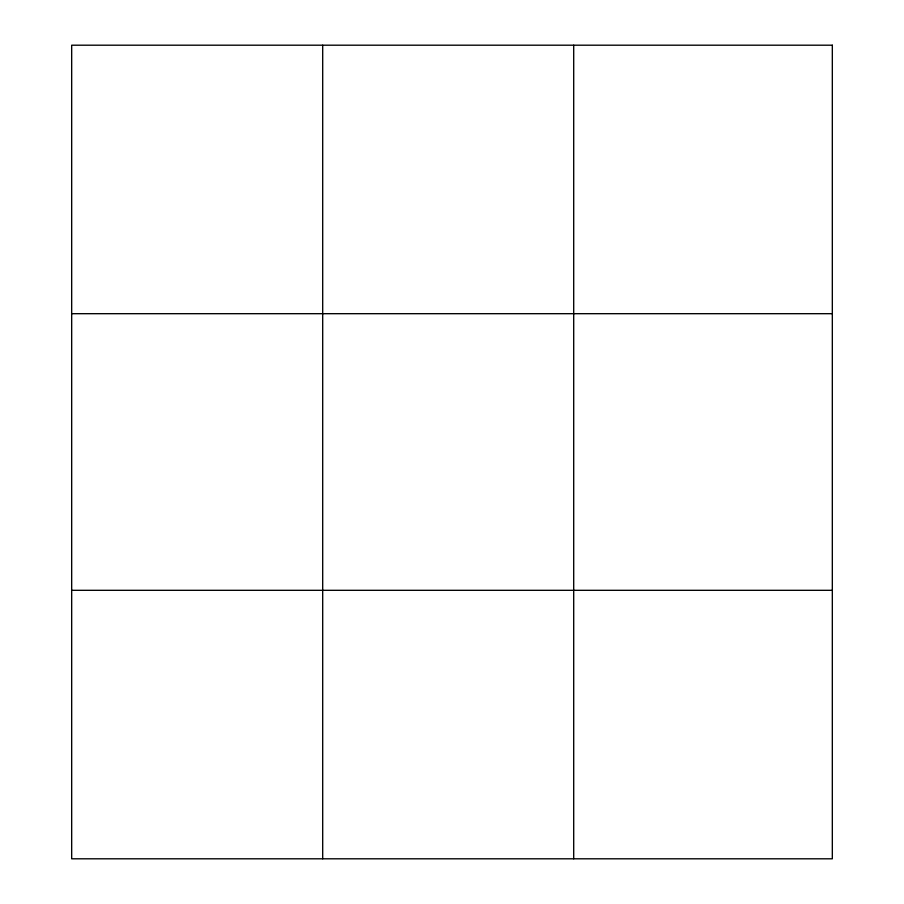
<?xml version="1.0" encoding="UTF-8"?>
<svg xmlns="http://www.w3.org/2000/svg" width="904" height="904" viewBox="0 0 904 904"><rect width="100%" height="100%" fill="white"/><g stroke="black" fill="none" stroke-linecap="round" stroke-linejoin="round"><path stroke-width="1.36" d="M322.694 45.2L322.694 858.8M573.701 45.2L573.701 858.8M71.676 313.688L832.324 313.688M71.676 590.312L832.324 590.312M832.324 45.2L832.324 858.8L71.676 858.8L71.676 45.2L832.324 45.2"/></g></svg>
